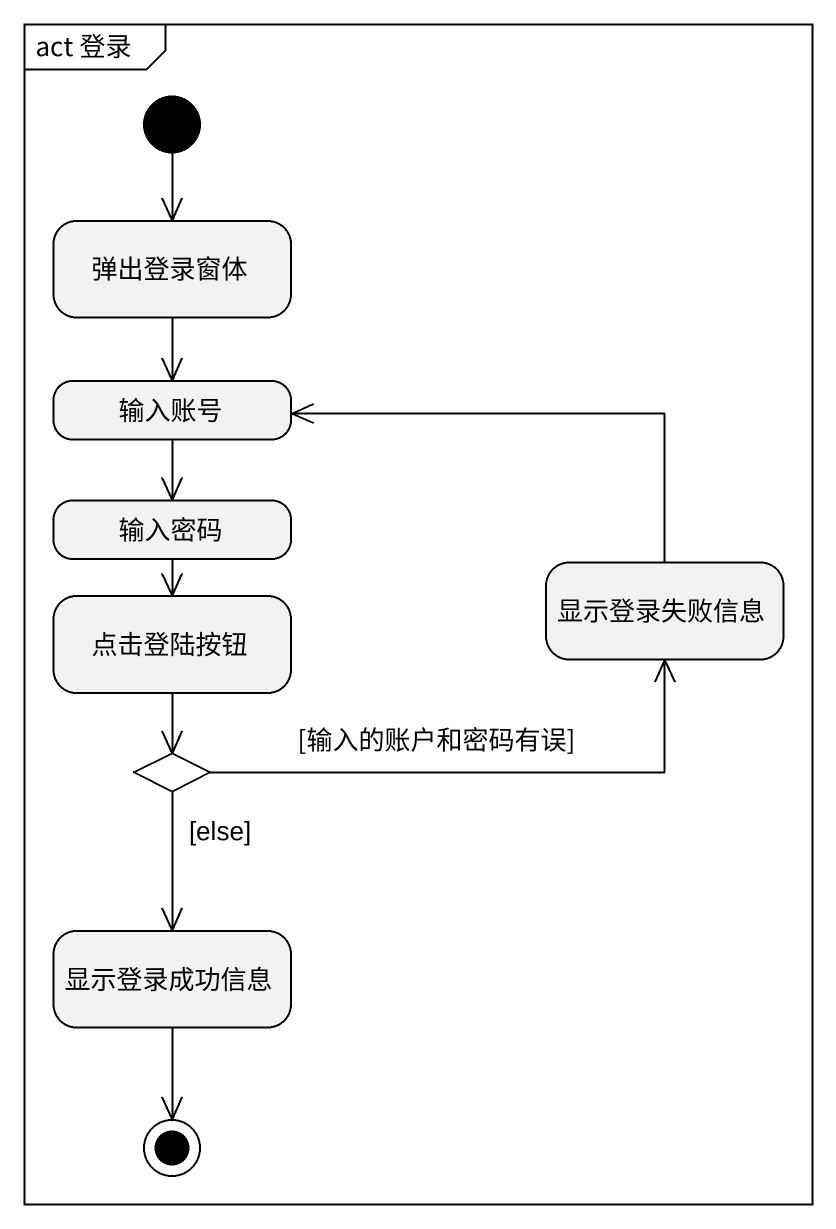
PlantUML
@startuml
mainframe act 登录
hide empty description
state 弹出登录窗体
state 输入账号
state 输入密码
state 点击登陆按钮
state 显示登录失败信息
state choice1 <<choice>>
state 显示登录成功信息
[*] --> 弹出登录窗体
弹出登录窗体 --> 输入账号
输入账号 --> 输入密码
输入密码 --> 点击登陆按钮
点击登陆按钮 --> choice1
显示登录失败信息 -left-> 输入账号
choice1 -right-> 显示登录失败信息 : [输入的账户和密码有误]
choice1 --> 显示登录成功信息 : [else]
显示登录成功信息 --> [*]
@enduml
